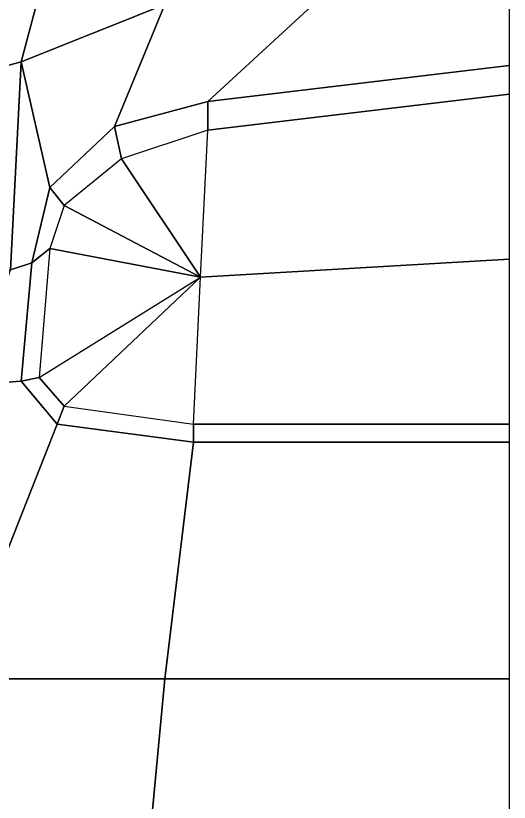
# Model space of a CAD drawing. Extents: x -29 to 31, y -38 to 119.
# Drawn here: x -16.37 to 0.82, y 67.41 to 94.82 of the extents above; entities that cross this region are included whole.
import ezdxf

# ---------------------------------------------------------------- set-up
doc = ezdxf.new("R2010")
doc.units = 0
doc.header["$MEASUREMENT"] = 0
for name, color, linetype in [('BACK', 7, 'CONTINUOUS'), ('REARWINDOW', 251, 'CONTINUOUS'), ('ROOF', 7, 'CONTINUOUS')]:
    doc.layers.add(name, color=color, linetype=linetype)

msp = doc.modelspace()

# ---------------------------------------------------------------- linework, layer by layer
at = {"layer": 'BACK', "color": 1, "linetype": 'Continuous'}
for points in [[(-11.181, 95.208, 1.308), (-16.181, 93.208, -1.192), (-14.981, 97.708, -5.192), (-11.381, 98.708, -2.792)], [(-16.181, 93.208, -1.192), (-17.681, 92.808, -1.992), (-16.681, 97.208, -5.892), (-14.981, 97.708, -5.192)]]:
    msp.add_3dface(points, dxfattribs=at)
at = {"layer": 'REARWINDOW', "linetype": 'Continuous'}
for points in [[(-9.931, 85.708, 10.62), (-9.681, 90.833, 5.433), (0.819, 92.083, 6.183), (0.819, 86.333, 11.183)], [(0.819, 80.583, 16.183), (-10.181, 80.583, 15.808), (-9.931, 85.708, 10.62), (0.819, 86.333, 11.183)]]:
    msp.add_3dface(points, dxfattribs=at)
at = {"layer": 'REARWINDOW', "color": 251, "linetype": 'Continuous'}
for points in [[(-9.681, 90.833, 5.433), (-12.681, 89.833, 4.558), (-9.931, 85.708, 10.62)], [(-9.931, 85.708, 10.62), (-12.681, 89.833, 4.558), (-14.681, 88.208, 4.433)], [(-9.931, 85.708, 10.62), (-14.681, 88.208, 4.433), (-15.181, 86.708, 6.183)], [(-15.181, 86.708, 6.183), (-15.181, 86.708, 6.183), (-15.556, 82.208, 12.558), (-9.931, 85.708, 10.62)], [(-15.556, 82.208, 12.558), (-9.931, 85.708, 10.62), (-14.681, 81.208, 13.683), (-15.556, 82.208, 12.558)], [(-14.681, 81.208, 13.683), (-10.181, 80.583, 15.808), (-9.931, 85.708, 10.62)]]:
    msp.add_3dface(points, dxfattribs=at)
at = {"layer": 'ROOF', "color": 1, "linetype": 'Continuous'}
for points in [[(-5.481, 95.708, 2.508), (-9.681, 91.833, 4.933), (-12.931, 90.958, 4.183), (-11.181, 95.208, 1.308)], [(0.819, 95.908, 2.808), (0.819, 93.083, 5.183), (-9.681, 91.833, 4.933), (-5.481, 95.708, 2.508)], [(-11.181, 95.208, 1.308), (-12.931, 90.958, 4.183), (-15.181, 88.833, 3.933), (-16.181, 93.208, -1.192)], [(-16.181, 93.208, -1.192), (-16.556, 85.958, 6.558), (-17.931, 85.458, 6.058), (-17.681, 92.808, -1.992)], [(-15.181, 88.833, 3.933), (-15.806, 86.208, 7.058), (-16.556, 85.958, 6.558), (-16.181, 93.208, -1.192)], [(0.819, 93.083, 5.183), (0.819, 92.083, 6.183), (-9.681, 90.833, 5.433), (-9.681, 91.833, 4.933)], [(-9.681, 91.833, 4.933), (-9.681, 90.833, 5.433), (-12.681, 89.833, 4.558), (-12.931, 90.958, 4.183)], [(-12.931, 90.958, 4.183), (-12.681, 89.833, 4.558), (-14.681, 88.208, 4.433), (-15.181, 88.833, 3.933)], [(-15.181, 86.708, 6.183), (-15.806, 86.208, 7.058), (-15.181, 88.833, 3.933), (-14.681, 88.208, 4.433)], [(-15.556, 82.208, 12.558), (-16.181, 82.083, 12.808), (-15.806, 86.208, 7.058), (-15.181, 86.708, 6.183)], [(-15.806, 86.208, 7.058), (-16.181, 82.083, 12.808), (-17.931, 81.958, 11.558), (-16.556, 85.958, 6.558)], [(-17.931, 81.958, 11.558), (-16.181, 82.083, 12.808), (-14.931, 80.583, 14.058), (-18.431, 71.708, 16.308)], [(-14.681, 81.208, 13.683), (-14.931, 80.583, 14.058), (-16.181, 82.083, 12.808), (-15.556, 82.208, 12.558)], [(-10.181, 80.583, 15.808), (-10.181, 79.958, 16.058), (-14.931, 80.583, 14.058), (-14.681, 81.208, 13.683)], [(-10.181, 79.958, 16.058), (-11.181, 71.708, 19.433), (-18.431, 71.708, 16.308), (-14.931, 80.583, 14.058)], [(0.819, 80.583, 16.183), (0.819, 79.958, 16.808), (-10.181, 79.958, 16.058), (-10.181, 80.583, 15.808)], [(0.819, 79.958, 16.808), (0.819, 71.708, 20.433), (-11.181, 71.708, 19.433), (-10.181, 79.958, 16.058)], [(-18.431, 71.708, 16.308), (-11.181, 71.708, 19.433), (-12.181, 60.958, 22.183), (-18.181, 60.958, 19.058)], [(0.819, 71.708, 20.433), (0.819, 60.958, 23.308), (-12.181, 60.958, 22.183), (-11.181, 71.708, 19.433)]]:
    msp.add_3dface(points, dxfattribs=at)

doc.saveas('drawing.dxf')
